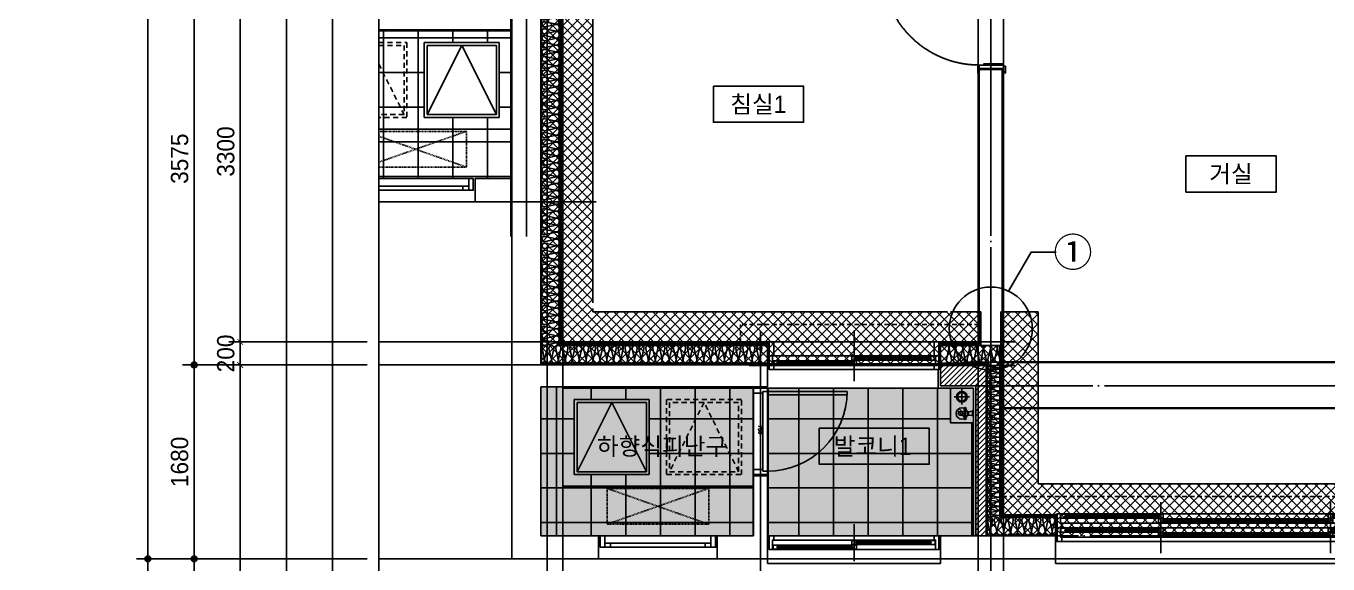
# Model space of a CAD drawing. Header units: millimetres. Extents: x -24416 to 92204, y -190080 to 23760.
# Drawn here: x 53601 to 64886, y -91259 to -86596 of the extents above; entities that cross this region are included whole.
import ezdxf
from ezdxf.enums import TextEntityAlignment as Align
from ezdxf.xclip import XClip

# ---------------------------------------------------------------- set-up
doc = ezdxf.new("R2010")
doc.units = ezdxf.units.MM
doc.header["$LTSCALE"] = 50
doc.header["$XCLIPFRAME"] = 0
for name, pattern in [('AUDIT_D_220706163347-0', [0]), ('CEN', [62, 60, -1, 0, -1]), ('H', [1.3, 0.8, -0.5]), ('HD', [2.5, 1.5, -1]), ('HID', [2.5, 1.5, -1]), ('HIDDEN', [2, 1, -1]), ('평면도(기준)$0$CENTER2', [16.25, 15, -0.5, 0.25, -0.5])]:
    doc.linetypes.add(name, pattern=pattern)
doc.layers.get('defpoints').update_dxf_attribs({"color": 139})
for name, color, linetype in [('A-ELE8', 8, 'Continuous'), ('A_HAT', 8, 'Continuous'), ('AA-XXXX-DIMS', 7, 'Continuous'), ('AA-단열-바닥-욕실', 30, 'Continuous'), ('ARDM', 7, 'Continuous'), ('CEN_CON', 1, 'CEN'), ('CEN_WALL', 12, 'CEN'), ('CONC', 2, 'Continuous'), ('dan1', 7, 'HID'), ('DIM', 7, 'AUDIT_D_220706163347-0'), ('DOOR', 4, 'Continuous'), ('ELE3_CON', 7, 'Continuous'), ('ELE4', 4, 'Continuous'), ('ETC', 6, 'Continuous'), ('FIN', 6, 'Continuous'), ('HAT', 9, 'Continuous'), ('INS', 252, 'Continuous'), ('SINA-F-FRAME', 4, 'Continuous'), ('TEXT', 3, 'Continuous'), ('WAL', 3, 'Continuous'), ('WAL_DRY', 7, 'Continuous'), ('WIN', 4, 'Continuous'), ('X - 단위세대$0$ETC', 6, 'Continuous'), ('바닥타일', 8, 'Continuous'), ('수전', 4, 'Continuous'), ('실명', 3, 'AUDIT_D_220706163347-0'), ('실명박스', 7, 'AUDIT_D_220706163347-0'), ('커튼박스', 6, 'Continuous'), ('평면도(기준)$0$1.EC-F-DOOR', 4, 'Continuous'), ('평면도(기준)$0$1.EC-F-DOOR-F', 4, 'Continuous'), ('확장', 8, 'HIDDEN')]:
    doc.layers.add(name, color=color, linetype=linetype)
for name, color, linetype, plot in [('AA-CEN', 1, 'CEN', False), ('AA-XXXX-MC', 153, 'AUDIT_D_220706163347-0', False), ('Def-PrintX', 147, 'Continuous', False), ('Defpoint', 135, 'Continuous', False), ('MC', 135, 'Continuous', False), ('X - 단위세대$0$0_임시', 134, 'Continuous', False)]:
    doc.layers.add(name, color=color, linetype=linetype, plot=plot)
doc.styles.add('HAUD01', font='Dotum.ttf')
doc.styles.get("Standard").update_dxf_attribs({"font": 'txt', "bigfont": 'whgtxt.shx'})
doc.styles.add('돋움', font='Dotum.ttf')
doc.styles.add('맑은고딕', font='malgun.ttf', dxfattribs={"width": 0.9})
doc.dimstyles.new('DIM-50', dxfattribs={"dimscale": 50, "dimtxt": 3, "dimasz": 1, "dimexe": 2, "dimexo": 2, "dimgap": 1, "dimtad": 1, "dimdec": 0, "dimzin": 0, "dimdsep": 46, "dimtxsty": '맑은고딕', "dimblk1": 'DIMDOT', "dimblk2": 'DIMDOT', "dimsah": 1, "dimcen": 0.09, "dimdle": 2, "dimclrd": 7, "dimclre": 7, "dimclrt": 3, "dimadec": 0, "dimazin": 0, "dimtfac": 1, "dimtdec": 0, "dimtix": 1, "dimtmove": 2, "dimatfit": 3, "dimldrblk": 'DIMDOT', "dimfxl": 1, "dimtolj": 1, "dimtzin": 0, "dimarcsym": 0})
doc.dimstyles.new('MCDIM-50', dxfattribs={"dimscale": 50, "dimtxt": 3, "dimasz": 1, "dimexe": 2, "dimexo": 2, "dimgap": 1, "dimtad": 1, "dimdec": 0, "dimzin": 0, "dimdsep": 46, "dimtxsty": '맑은고딕', "dimblk1": 'ARCHTICK', "dimblk2": 'ARCHTICK', "dimsah": 1, "dimcen": 0.09, "dimdle": 2, "dimclrd": 7, "dimclre": 7, "dimclrt": 3, "dimadec": 0, "dimazin": 0, "dimtfac": 1, "dimtdec": 0, "dimtix": 1, "dimtmove": 2, "dimatfit": 3, "dimldrblk": 'ARCHTICK', "dimfxl": 1, "dimtolj": 1, "dimtzin": 0, "dimarcsym": 0})
pattern_1 = [(0, (0, 0), (0, 300), []), (90, (0, 0), (-300, 2e-14), [])]

# ---------------------------------------------------------------- blocks, each defined once
blk = doc.blocks.new('실외기창_1000')
at = {"layer": 'WIN', "color": 8}
blk.add_line((960, 100), (40, 100), dxfattribs=at)
at = {"layer": 'WIN'}
for p, q in [((960, 36), (40, 36)), ((960, 0), (40, 0)), ((90, 36), (90, 0)), ((910, 36), (910, 0))]:
    blk.add_line(p, q, dxfattribs=at)
for points in [[(40, 100), (0, 100), (0, 0), (40, 0)], [(960, 100), (1000, 100), (1000, 0), (960, 0)]]:
    blk.add_lwpolyline(points, close=True, dxfattribs=at)
blk = doc.blocks.new('A$C24669fbc')
at = {"layer": 'Defpoint'}
blk.add_lwpolyline([(1650, 850), (0, 850), (0, 0), (1650, 0)], close=True, dxfattribs=at)
at = {"layer": 'ETC', "linetype": 'HD', "ltscale": 0.6}
for points in [[(100, 750), (750, 750), (750, 100), (100, 100)], [(125, 725), (725, 725), (725, 125), (125, 125)]]:
    blk.add_lwpolyline(points, close=True, dxfattribs=at)
blk.add_lwpolyline([(125, 125), (425, 725), (725, 125)], dxfattribs=at)
at = {"layer": 'ETC', "linetype": 'HD', "ltscale": 10}
for points in [[(1550, 750), (900, 750), (900, 100), (1550, 100)], [(1525, 725), (925, 725), (925, 125), (1525, 125)]]:
    blk.add_lwpolyline(points, close=True, dxfattribs=at)
blk.add_lwpolyline([(925, 125), (1225, 725), (1525, 125)], dxfattribs=at)
blk = doc.blocks.new('A$C8273e713')
at = {"layer": 'A-ELE8', "linetype": 'HID', "ltscale": 0.1}
for p, q in [((0, 310), (880, 0)), ((0, 0), (880, 310))]:
    blk.add_line(p, q, dxfattribs=at)
blk.add_lwpolyline([(0, 310), (880, 310), (880, 0), (0, 0)], close=True, dxfattribs=at)
blk = doc.blocks.new('U-121A(확장)1', base_point=(300293, -148733))
at = {"layer": '바닥타일'}
h = blk.add_hatch(dxfattribs=at)
h.set_pattern_fill('_USER', color=256, scale=300, double=1, pattern_type=0)
h.set_pattern_definition(pattern_1)
h.paths.add_polyline_path([(328423, -148003), (327773, -148003), (327773, -147353), (328423, -147353)], flags=16)
h.paths.add_polyline_path([(328533, -148533), (328533, -147243), (326868, -147243), (326868, -148533)])
at = {"layer": 'CEN_CON'}
for p, q in [((328658, -149033), (328658, -138398)), ((314628, -148733), (329263, -148733))]:
    blk.add_line(p, q, dxfattribs=at)
at = {"layer": 'CONC'}
for p, q in [((326748, -147243), (328533, -147243)), ((328533, -148533), (328533, -147243)), ((328213, -148533), (328533, -148533)), ((328213, -148533), (328213, -148733)), ((328213, -148733), (328533, -148733))]:
    blk.add_line(p, q, dxfattribs=at)
at = {"layer": 'ELE3_CON'}
blk.add_line((327183, -148733), (328213, -148733), dxfattribs=at)
at = {"layer": 'MC'}
blk.add_line((328523, -149033), (328523, -138398), dxfattribs=at)
blk.add_blockref('실외기창_1000', (327198, -148633))
at = {"layer": 'A-ELE8', "linetype": 'HID', "ltscale": 0.1}
blk.add_blockref('A$C8273e713', (327258, -148433), dxfattribs=at)
at = {"layer": 'ETC', "linetype": 'HD', "ltscale": 10}
blk.add_blockref('A$C24669fbc', (326873, -148103), dxfattribs=at)
blk = doc.blocks.new('insul1')
blk.add_lwpolyline([(0, 0, 0.480617), (0.146, 0.183), (0.004, 0.817, -1.249969), (0.296, 0.817), (0.154, 0.183, 0.480617), (0.3, 0, 0.480617)], format="xyb")
blk = doc.blocks.new('WIN_1500_단창1')
at = {"layer": 'Defpoint'}
for p, q in [((-15, 240), (-15, 0)), ((1485, 240), (1485, 0))]:
    blk.add_line(p, q, dxfattribs=at)
at = {"layer": 'WIN'}
blk.add_line((735, -100), (735, 340), dxfattribs=at)
at = {"layer": 'WIN', "color": 8}
for p, q in [((40, 240), (1430, 240)), ((40, 120), (1430, 120)), ((73, 117), (715, 117)), ((40, 38), (1430, 38)), ((73, 82), (715, 82)), ((755, 76), (1397, 76)), ((755, 41), (1397, 41)), ((40, 0), (1430, 0))]:
    blk.add_line(p, q, dxfattribs=at)
at = {"layer": 'WIN'}
for points in [[(40, 240), (0, 240), (0, 120), (40, 120), (40, 240)], [(1430, 240), (1470, 240), (1470, 120), (1430, 120), (1430, 240)], [(40, 38), (28, 38), (28, 120), (0, 120), (0, 0), (40, 0), (40, 38)], [(73, 96.5), (73, 82), (33, 82), (33, 117), (73, 117), (73, 102.5)], [(715, 96.5), (715, 82), (755, 82), (755, 117), (715, 117), (715, 102.5)], [(1430, 38), (1442, 38), (1442, 120), (1470, 120), (1470, 0), (1430, 0), (1430, 38)], [(66, 102.5), (66, 96.5), (722, 96.5), (722, 102.5), (66, 102.5)], [(755, 55.5), (755, 41), (715, 41), (715, 76), (755, 76), (755, 61.5)], [(748, 61.5), (748, 55.5), (1404, 55.5), (1404, 61.5), (748, 61.5)], [(1397, 55.5), (1397, 41), (1437, 41), (1437, 76), (1397, 76), (1397, 61.5)]]:
    blk.add_lwpolyline(points, dxfattribs=at)
blk = doc.blocks.new('수전')
at = {"layer": '수전'}
for p, q in [((0, 0), (58, 0, 0)), ((23, -71), (-15, -65)), ((23, -75), (-15, -81)), ((20, -50), (6, -63)), ((6, -63), (6, -68)), ((6, -78), (6, -83)), ((6, -83), (20, -96)), ((29, -7), (9, -7)), ((10, -7), (15, -43)), ((15, -43), (29, -43)), ((15, -117), (15, -91)), ((39, -50), (20, -50)), ((20, -96), (39, -96)), ((49, -7), (29, -7)), ((29, -43), (44, -43)), ((35, -71), (73, -65)), ((35, -75), (73, -81)), ((52, -63), (39, -50)), ((39, -96), (52, -83)), ((44, -43), (49, -7)), ((44, -91), (44, -117)), ((52, -68), (52, -63)), ((52, -83), (52, -78))]:
    blk.add_line(p, q, dxfattribs=at)
blk.add_circle((29, -73), 5.91, dxfattribs=at)
for centre, radius, start, end in [((12, 6), 13.2, 207.1852, 259.412), ((47, 6), 13.2, 280.588, 332.8148), ((-15, -73), 8.37, 90, 270), ((-12, -50), 28.1, 351.511, 14.308), ((71, -50), 28.1, 165.692, 188.489), ((73, -73), 8.37, 270, 90), ((29, -117), 14.7, 180, 0)]:
    blk.add_arc(centre, radius, start, end, dxfattribs=at)
blk = doc.blocks.new('X - 단위세대$0$200207-발코니배수구')
at = {"layer": 'X - 단위세대$0$ETC', "color": 4}
for p, q in [((0, 0), (0, 200)), ((0, 200), (300, 200)), ((300, 0), (300, 200)), ((300, 0), (0, 0))]:
    blk.add_line(p, q, dxfattribs=at)
at = {"layer": 'X - 단위세대$0$ETC', "color": 8}
for p, q in [((38, 73), (107, 142)), ((53, 58), (122, 127))]:
    blk.add_line(p, q, dxfattribs=at)
at = {"layer": 'X - 단위세대$0$ETC', "color": 1}
for p, q in [((224, 166), (224, 34)), ((290, 100), (157, 100))]:
    blk.add_line(p, q, dxfattribs=at)
at = {"layer": 'X - 단위세대$0$ETC', "color": 4}
for centre, radius in [((80, 100), 50), ((224, 100), 46.3)]:
    blk.add_circle(centre, radius, dxfattribs=at)
at = {"layer": 'X - 단위세대$0$ETC', "color": 8}
blk.add_circle((224, 100), 37.5, dxfattribs=at)
blk = doc.blocks.new('WIN_이중창_3300-2')
at = {"layer": 'Defpoint'}
for p, q in [((-15, 240), (-15, 0)), ((3285, 240), (3285, 0))]:
    blk.add_line(p, q, dxfattribs=at)
at = {"layer": 'WIN'}
for p, q in [((900, -100), (900, 340)), ((2370, -100), (2370, 340))]:
    blk.add_line(p, q, dxfattribs=at)
at = {"layer": 'WIN', "color": 8}
for p, q in [((3242, 240), (28, 240)), ((880, 237), (73, 237)), ((3197, 237), (2390, 237)), ((3230, 158), (40, 158)), ((3230, 120), (40, 120)), ((880, 202), (73, 202)), ((880, 117), (73, 117)), ((2350, 196), (920, 196)), ((2350, 161), (920, 161)), ((3197, 202), (2390, 202)), ((3197, 117), (2390, 117)), ((3230, 38), (40, 38)), ((3230, 0), (40, 0)), ((880, 82), (73, 82)), ((2350, 76), (920, 76)), ((2350, 41), (920, 41)), ((3197, 82), (2390, 82))]:
    blk.add_line(p, q, dxfattribs=at)
at = {"layer": 'WIN'}
for points in [[(40, 158), (28, 158), (28, 240), (0, 240), (0, 120), (40, 120), (40, 158)], [(73, 216.5), (73, 202), (33, 202), (33, 237), (73, 237), (73, 222.5)], [(880, 216.5), (880, 202), (920, 202), (920, 237), (880, 237), (880, 222.5)], [(2390, 216.5), (2390, 202), (2350, 202), (2350, 237), (2390, 237), (2390, 222.5)], [(3197, 216.5), (3197, 202), (3237, 202), (3237, 237), (3197, 237), (3197, 222.5)], [(3230, 158), (3242, 158), (3242, 240), (3270, 240), (3270, 120), (3230, 120), (3230, 158)], [(40, 38), (28, 38), (28, 120), (0, 120), (0, 0), (40, 0), (40, 38)], [(73, 96.5), (73, 82), (33, 82), (33, 117), (73, 117), (73, 102.5)], [(887, 222.5), (887, 216.5), (66, 216.5), (66, 222.5), (887, 222.5)], [(920, 175.5), (920, 161), (880, 161), (880, 196), (920, 196), (920, 181.5)], [(880, 96.5), (880, 82), (920, 82), (920, 117), (880, 117), (880, 102.5)], [(2357, 181.5), (2357, 175.5), (913, 175.5), (913, 181.5), (2357, 181.5)], [(2350, 175.5), (2350, 161), (2390, 161), (2390, 196), (2350, 196), (2350, 181.5)], [(2390, 96.5), (2390, 82), (2350, 82), (2350, 117), (2390, 117), (2390, 102.5)], [(3204, 222.5), (3204, 216.5), (2383, 216.5), (2383, 222.5), (3204, 222.5)], [(3197, 96.5), (3197, 82), (3237, 82), (3237, 117), (3197, 117), (3197, 102.5)], [(3230, 38), (3242, 38), (3242, 120), (3270, 120), (3270, 0), (3230, 0), (3230, 38)], [(887, 102.5), (887, 96.5), (66, 96.5), (66, 102.5), (887, 102.5)], [(920, 55.5), (920, 41), (880, 41), (880, 76), (920, 76), (920, 61.5)], [(2357, 61.5), (2357, 55.5), (913, 55.5), (913, 61.5), (2357, 61.5)], [(2350, 55.5), (2350, 41), (2390, 41), (2390, 76), (2350, 76), (2350, 61.5)], [(3204, 102.5), (3204, 96.5), (2383, 96.5), (2383, 102.5), (3204, 102.5)]]:
    blk.add_lwpolyline(points, dxfattribs=at)
blk = doc.blocks.new('WIN_1500_단창2')
at = {"layer": 'Defpoint'}
for p, q in [((-15, 120), (-15, 0)), ((1485, 120), (1485, 0))]:
    blk.add_line(p, q, dxfattribs=at)
at = {"layer": 'WIN', "color": 8}
for p, q in [((1430, 120), (40, 120)), ((1442, 0), (28, 0)), ((1430, 82), (40, 82)), ((715, 79), (73, 79)), ((715, 44), (73, 44)), ((1397, 38), (755, 38)), ((1397, 3), (755, 3))]:
    blk.add_line(p, q, dxfattribs=at)
at = {"layer": 'WIN'}
blk.add_line((735, 220), (735, -100), dxfattribs=at)
for points in [[(40, 82), (28, 82), (28, 0), (0, 0), (0, 120), (40, 120), (40, 82)], [(1430, 82), (1442, 82), (1442, 0), (1470, 0), (1470, 120), (1430, 120), (1430, 82)], [(73, 64), (73, 79), (33, 79), (33, 44), (73, 44), (73, 59)], [(722, 59), (722, 64), (66, 64), (66, 59), (722, 59)], [(715, 64), (715, 79), (755, 79), (755, 44), (715, 44), (715, 59)], [(755, 23), (755, 38), (715, 38), (715, 3), (755, 3), (755, 18)], [(1404, 18), (1404, 23), (748, 23), (748, 18), (1404, 18)], [(1397, 23), (1397, 38), (1437, 38), (1437, 3), (1397, 3), (1397, 18)]]:
    blk.add_lwpolyline(points, dxfattribs=at)
blk = doc.blocks.new('SD_750')
at = {"layer": 'DOOR'}
for p, q in [((720, 120), (30, 120)), ((705, 80), (45, 80)), ((705, 0), (45, 0))]:
    blk.add_line(p, q, dxfattribs=at)
for points in [[(30, 120), (30, 810), (60, 810), (60, 120), (30, 120)], [(0, 120), (0, 0), (45, 0), (45, 80), (30, 80), (30, 120), (0, 120)], [(750, 120), (750, 0), (705, 0), (705, 80), (720, 80), (720, 120), (750, 120)]]:
    blk.add_lwpolyline(points, dxfattribs=at)
blk.add_arc((30, 120), 690, 0, 90, dxfattribs=at)
at = {"layer": 'X - 단위세대$0$0_임시'}
for p, q in [((-10, 120), (-10, 0)), ((760, 120), (760, 0))]:
    blk.add_line(p, q, dxfattribs=at)
at = {"layer": 'Def-PrintX'}
blk.add_text('750', height=30, dxfattribs=at).set_placement((360, 58), align=Align.MIDDLE)
blk = doc.blocks.new('A$C65D858C3')
at = {"layer": '평면도(기준)$0$1.EC-F-DOOR'}
blk.add_lwpolyline([(840, 910), (1, 910), (1, 874), (840, 874), (840, 910)], dxfattribs=at)
at = {"layer": '평면도(기준)$0$1.EC-F-DOOR', "color": 8}
for points in [[(121, 910), (61, 910), (61, 920), (121, 920)], [(121, 874), (61, 874), (61, 864), (121, 864)]]:
    blk.add_lwpolyline(points, close=True, dxfattribs=at)
for points in [[(81, 920), (81, 970), (261, 970), (261, 950), (101, 950), (101, 920)], [(81, 864), (81, 814), (261, 814), (261, 834), (101, 834), (101, 864)]]:
    blk.add_lwpolyline(points, dxfattribs=at)
at = {"layer": '평면도(기준)$0$1.EC-F-DOOR', "color": 1, "linetype": '평면도(기준)$0$CENTER2', "ltscale": 6}
blk.add_arc((841, 911), 841, 182.4982, 269.9824, dxfattribs=at)
at = {"layer": '평면도(기준)$0$1.EC-F-DOOR-F'}
for points in [[(828, 980), (828, 920), (840, 920), (840, 980)], [(1050, 940), (1050, 910), (840, 910), (840, 940)], [(1040, 910), (1040, 900), (880, 900), (880, 910)], [(1050, 920), (1050, 940), (1050, 980), (1068, 980), (1068, 920)], [(828, 60), (828, 0), (840, 0), (840, 60)], [(1050, 40), (1050, 70), (840, 70), (840, 40)], [(1040, 70), (1040, 80), (880, 80), (880, 70)]]:
    blk.add_lwpolyline(points, close=True, dxfattribs=at)
blk.add_lwpolyline([(1068, 0), (1068, 60), (1050, 60), (1050, 10), (1065, 10), (1065, 0), (1068, 0)], dxfattribs=at)
blk = doc.blocks.new('U-121B(확장)1', base_point=(292392, -178478))
at = {"layer": 'A_HAT'}
h = blk.add_hatch(dxfattribs=at)
h.set_pattern_fill('ANSI31', color=256, scale=10, style=0)
h.paths.add_polyline_path([(296412, -176978), (296412, -178278), (296502, -178278), (296502, -176788), (296107, -176788), (296107, -176978)])
at = {"layer": '바닥타일'}
h = blk.add_hatch(dxfattribs=at)
h.set_pattern_fill('_USER', color=256, scale=300, double=1, pattern_type=0)
h.set_pattern_definition(pattern_1)
h.paths.add_polyline_path([(294487, -178278), (292642, -178278), (292642, -176988), (294487, -176988)])
h.paths.add_polyline_path([(293582, -177098), (293582, -177748), (292932, -177748), (292932, -177098)], flags=16)
h = blk.add_hatch(dxfattribs=at)
h.set_pattern_fill('_USER', color=256, scale=300, double=1, pattern_type=0)
h.set_pattern_definition(pattern_1)
h.paths.add_polyline_path([(294607, -176998), (294607, -178278), (296392, -178278), (296392, -177298), (296192, -177298), (296192, -176998)])
at = {"layer": 'CEN_CON'}
for p, q in [((292697, -178778), (292697, -168143)), ((296542, -178778), (296542, -168143)), ((294642, -176798), (292092, -176798)), ((306727, -178478), (292092, -178478))]:
    blk.add_line(p, q, dxfattribs=at)
at = {"layer": 'CEN_WALL'}
for p, q in [((294547, -176508), (294547, -178778)), ((296752, -176803), (294447, -176803)), ((306727, -176978), (296332, -176978))]:
    blk.add_line(p, q, dxfattribs=at)
at = {"layer": 'CONC'}
for p, q in [((292392, -178478), (292392, -169033)), ((292642, -176788), (292642, -169233)), ((296442, -176338), (296442, -174238)), ((296442, -174238), (296642, -174238)), ((296642, -176338), (296642, -174238)), ((296442, -176338), (296455, -176338)), ((296455, -176338), (296455, -176628)), ((296629, -176338), (296629, -176628)), ((296629, -176338), (296642, -176338)), ((296455, -176628), (296629, -176628)), ((294607, -176788), (292642, -176788)), ((294607, -176788), (294607, -176988)), ((292642, -178278), (292642, -176988)), ((294607, -176988), (292642, -176988)), ((294487, -177758), (294487, -178278)), ((294487, -177758), (294607, -177758)), ((294607, -177758), (294607, -178478)), ((293142, -178278), (292642, -178278)), ((293142, -178278), (293142, -178478)), ((294487, -178278), (294172, -178278)), ((294172, -178278), (294172, -178478)), ((297102, -178278), (296107, -178278)), ((296107, -178478), (296107, -178278)), ((297102, -178278), (297102, -178478)), ((293142, -178478), (292392, -178478)), ((294607, -178478), (294172, -178478)), ((297102, -178478), (296107, -178478))]:
    blk.add_line(p, q, dxfattribs=at)
at = {"layer": 'dan1'}
for points in [[(296442, -171098), (294312, -171098), (294312, -169683), (293092, -169683), (293092, -176338), (296442, -176338)], [(296642, -176338), (296952, -176338), (296952, -177828), (306152, -177828), (306152, -174193), (311122, -174193), (311122, -177378)]]:
    blk.add_lwpolyline(points, dxfattribs=at)
at = {"layer": 'DOOR'}
blk.add_line((294487, -177758), (294487, -176988), dxfattribs=at)
at = {"layer": 'ELE3_CON'}
for p, q in [((294172, -178478), (293142, -178478)), ((294607, -178478), (296107, -178478)), ((297102, -178478), (300402, -178478))]:
    blk.add_line(p, q, dxfattribs=at)
at = {"layer": 'ELE4'}
blk.add_line((296087, -176998), (294607, -176998), dxfattribs=at)
at = {"layer": 'FIN'}
for p, q in [((296087, -176998), (296087, -176838)), ((296392, -176998), (296087, -176998)), ((296392, -178278), (296392, -176998))]:
    blk.add_line(p, q, dxfattribs=at)
at = {"layer": 'INS'}
for p, q in [((292647, -176783), (292647, -169238)), ((292802, -176628), (292802, -169393)), ((296442, -176338), (296442, -176628)), ((296642, -176338), (296642, -176628)), ((294622, -176628), (292802, -176628)), ((296442, -176628), (296092, -176628)), ((296442, -176628), (296455, -176628)), ((296622, -178118), (296622, -176628)), ((296642, -176628), (296629, -176628)), ((294622, -176783), (292647, -176783)), ((296512, -176783), (296092, -176783)), ((296512, -178273), (296512, -176783)), ((297117, -178118), (296622, -178118)), ((297117, -178273), (296512, -178273))]:
    blk.add_line(p, q, dxfattribs=at)
at = {"layer": 'MC'}
for p, q in [((292832, -178778), (292832, -168143)), ((296652, -178778), (296652, -168143)), ((296432, -178778), (296432, -173048)), ((296752, -176598), (292092, -176598)), ((306727, -176773), (296332, -176773))]:
    blk.add_line(p, q, dxfattribs=at)
at = {"layer": 'WAL'}
for p, q in [((296502, -176788), (296107, -176788)), ((296107, -176978), (296107, -176788)), ((296502, -178278), (296502, -176788)), ((296412, -176978), (296107, -176978)), ((296412, -178278), (296412, -176978)), ((294507, -177758), (294587, -177758))]:
    blk.add_line(p, q, dxfattribs=at)
at = {"layer": 'WAL', "ltscale": 100}
blk.add_line((296502, -178278), (296412, -178278), dxfattribs=at)
at = {"layer": 'WAL_DRY'}
for p, q in [((292812, -176618), (292812, -169403)), ((292822, -176608), (292822, -169413)), ((294622, -176618), (292812, -176618)), ((294622, -176608), (292822, -176608)), ((296442, -176608), (296092, -176608)), ((296442, -176618), (296092, -176618)), ((296632, -178108), (296632, -176628)), ((296642, -178098), (296642, -176628)), ((297117, -178108), (296632, -178108)), ((297117, -178098), (296642, -178098))]:
    blk.add_line(p, q, dxfattribs=at)
at = {"layer": 'X - 단위세대$0$ETC'}
for points in [[(294607, -178518), (294607, -178478), (296107, -178478), (296107, -178518), (294607, -178518)], [(297102, -178518), (297102, -178478), (300402, -178478), (300402, -178518), (297102, -178518)]]:
    blk.add_lwpolyline(points, dxfattribs=at)
at = {"layer": '커튼박스', "linetype": 'H'}
for p, q in [((296442, -176448), (294372, -176448)), ((294372, -176608), (294372, -176448)), ((296642, -177938), (303782, -177938))]:
    blk.add_line(p, q, dxfattribs=at)
at = {"layer": '확장', "ltscale": 0.5, "const_width": 20, "flags": 128}
for points in [[(296642, -176773), (306602, -176773)], [(296642, -177173), (306602, -177173)]]:
    blk.add_lwpolyline(points, dxfattribs=at)
at = {"ltscale": 100, "rotation": 90.00000000000001}
blk.add_blockref('X - 단위세대$0$200207-발코니배수구', (296392, -177298), dxfattribs=at)
at = {"xscale": -1}
blk.add_blockref('실외기창_1000', (294157, -178378), dxfattribs=at)
at = {"layer": 'A-ELE8', "linetype": 'HID', "ltscale": 0.1, "xscale": -1}
blk.add_blockref('A$C8273e713', (294097, -178178), dxfattribs=at)
at = {"layer": 'DOOR', "rotation": 270}
blk.add_blockref('SD_750', (294487, -176998), dxfattribs=at)
at = {"layer": 'ETC', "linetype": 'HD', "ltscale": 10, "xscale": -1}
blk.add_blockref('A$C24669fbc', (294482, -177848), dxfattribs=at)
at = {"layer": 'INS', "row_count": 1, "row_spacing": 0}
for p, xscale, yscale, zscale, rotation, column_count, column_spacing in [((292802, -176628), 150, 150, 150, 90, 120, 60), ((296622, -176628), 150, 150, 150, 180, 8, 60), ((296622, -178118), 100, 100, 100, 90, 33, 40)]:
    blk.add_blockref('insul1', p, dxfattribs=dict(at, xscale=xscale, yscale=yscale, zscale=zscale, rotation=rotation, column_count=column_count, column_spacing=column_spacing))
at = {"layer": 'INS', "xscale": 150, "yscale": 150, "zscale": 150, "row_count": 1, "row_spacing": 0, "column_spacing": 60}
for p, column_count in [((292652, -176778), 32), ((296512, -178268), 10)]:
    blk.add_blockref('insul1', p, dxfattribs=dict(at, column_count=column_count))
at = {"layer": 'SINA-F-FRAME'}
blk.add_blockref('A$C65D858C3', (295601, -174268), dxfattribs=at)
at = {"layer": 'WIN', "xscale": -1}
for name, p in [('WIN_1500_단창1', (296092, -176838)), ('WIN_이중창_3300-2', (300387, -178328)), ('WIN_1500_단창2', (296092, -178398))]:
    blk.add_blockref(name, p, dxfattribs=at)
at = {"layer": '수전', "xscale": -1, "rotation": 270}
blk.add_blockref('수전', (296392, -177247), dxfattribs=at)
blk = doc.blocks.new('A$C415C5DAF')
at = {"layer": 'AA-XXXX-MC'}
blk.add_line((45452, -107711), (44173, -107711), dxfattribs=at)
at = {"layer": 'CEN_CON'}
for p, q in [((45452, -107911), (44173, -107911)), ((45452, -109591), (44173, -109591))]:
    blk.add_line(p, q, dxfattribs=at)
at = {"layer": '실명박스'}
for points in [[(47074, -105494), (47074, -105807), (47855, -105807), (47855, -105494)], [(51170, -106099), (51170, -106412), (51952, -106412), (51952, -106099)], [(47992, -108459), (47992, -108772), (48945, -108772), (48945, -108459)]]:
    blk.add_lwpolyline(points, close=True, dxfattribs=at)
at = {"layer": '실명', "style": 'HAUD01'}
for s, p in [('침실1', (47463, -105648)), ('거실', (51560, -106253)), ('하향식피난구', (46629, -108614)), ('발코니1', (48454, -108614))]:
    blk.add_text(s, height=150, dxfattribs=at).set_placement(p, align=Align.MIDDLE)
blk = doc.blocks.new('A$C1CAF0AFA')
at = {"layer": 'ETC'}
h = blk.add_hatch(dxfattribs=at)
h.set_pattern_fill('CROSS', color=256, scale=10, angle=45)
h.set_pattern_definition([(45, (110765.9, -23760), (7e-15, 89.80256), [31.75, -95.25]), (135, (110788.35, -23760), (-89.80256, 7e-15), [31.75, -95.25])])
h.paths.add_polyline_path([(60293, -106944), (60293, -105139), (62233, -105139), (62233, -106024), (62683, -106024), (62683, -106944)])
h.paths.add_polyline_path([(60033, -114774), (61813, -114774), (61813, -113494), (60033, -113494)])
h.paths.add_polyline_path([(59903, -114774), (58063, -114774), (58063, -113484), (59903, -113484)])
h.paths.add_polyline_path([(80697, -111574), (82487, -111574), (82487, -110074), (81617, -110074), (81617, -108714), (80697, -108714)])
at = {"layer": 'HAT'}
h = blk.add_hatch(dxfattribs=at)
h.set_pattern_fill('_USER', color=5, scale=60, angle=45, double=1, pattern_type=0)
h.set_pattern_definition([(45, (0, -23760), (-42.426407, 42.426407), []), (135, (0, -23760), (-42.426407, -42.426407), [])])
h.paths.add_polyline_path([(58063, -106179), (58063, -105729), (60183, -105729), (60183, -107144), (62683, -107144), (62683, -105139), (66223, -105139), (66223, -108299), (68073, -108299), (68073, -108149), (69473, -108149), (69473, -108299), (72023, -108299), (72023, -108749), (66283, -108749), (66283, -108426), (66083, -108426), (66083, -108749), (65773, -108749), (65773, -105589), (63133, -105589), (63133, -107594), (62063, -107594), (62063, -107304), (61863, -107304), (61863, -107594), (59733, -107594), (59733, -106179)])
h.paths.add_polyline_path([(72583, -107434), (72583, -107599), (72723, -107599), (72723, -108749), (72273, -108749), (72273, -108049), (72133, -108049), (72133, -106984), (74653, -106984), (74653, -100604), (79108, -100604), (79108, -106064), (78658, -106064), (78658, -101054), (75103, -101054), (75103, -106909), (74773, -106909), (74773, -107109), (75103, -107109), (75103, -107434)])
h.paths.add_polyline_path([(71573, -110689), (76543, -110689), (76543, -113874), (80043, -113874), (80043, -109164), (78658, -109164), (78658, -106264), (79108, -106264), (79108, -108714), (80493, -108714), (80493, -114324), (76093, -114324), (76093, -111139), (72023, -111139), (72023, -114774), (61923, -114774), (61923, -113284), (58063, -113284), (58063, -109739), (58513, -109739), (58513, -112834), (61863, -112834), (61863, -113124), (62063, -113124), (62063, -112834), (62373, -112834), (62373, -114324), (71573, -114324)])
at = {"layer": 'AA-CEN', "color": 4}
blk.add_lwpolyline([(76093, -111139), (72023, -111139), (72023, -114774), (61923, -114774), (61923, -113284), (58063, -113284), (58063, -109739), (58513, -109739), (58513, -112834), (61863, -112834), (61863, -113124), (62063, -113124), (62063, -112834), (62373, -112834), (62373, -114324), (71573, -114324), (71573, -110689), (76543, -110689)], dxfattribs=at)
at = {"layer": 'AA-CEN'}
for points in [[(59903, -114774), (58063, -114774), (58063, -113484), (59903, -113484)], [(60033, -114774), (61813, -114774), (61813, -113494), (60033, -113494)]]:
    blk.add_lwpolyline(points, close=True, dxfattribs=at)
blk = doc.blocks.new('DIMDOT')
at = {"layer": 'AA-XXXX-DIMS'}
for p, q in [((-1.5, 0), (1.5, 0)), ((0, -1.5), (0, 1.5))]:
    blk.add_line(p, q, dxfattribs=at)
for radius in [0.5, 0.25]:
    blk.add_circle((0, 0), radius, dxfattribs=at)
blk = doc.blocks.new('*D351')
at = {"layer": 'defpoints', "color": 0, "transparency": 16777216}
for p in [(7991, -113294), (9591, -113294), (9591, -114974)]:
    blk.add_point(p, dxfattribs=at)
at = {"layer": 'DIM', "color": 7, "lineweight": -2, "transparency": 16777216}
for p, q in [((9491, -113294), (7891, -113294)), ((7991, -114924), (7991, -113344)), ((9491, -114974), (7891, -114974))]:
    blk.add_line(p, q, dxfattribs=at)
at = {"layer": 'DIM', "color": 7, "lineweight": -2, "transparency": 16777216, "xscale": 50, "yscale": 50, "zscale": 50}
for p, rotation in [((7991, -113294), 90), ((7991, -114974), 270)]:
    blk.add_blockref('DIMDOT', p, dxfattribs=dict(at, rotation=rotation))
at = {"layer": 'DIM', "color": 3, "transparency": 16777216, "insert": (7866, -114134), "char_height": 150, "attachment_point": 5, "rotation": 90, "style": 'HAUD01'}
blk.add_mtext('\\A1;1680', dxfattribs=at)
blk = doc.blocks.new('*D352')
at = {"layer": 'defpoints', "color": 0, "transparency": 16777216}
for p in [(7991, -109719), (9591, -109719), (9591, -113294)]:
    blk.add_point(p, dxfattribs=at)
at = {"layer": 'DIM', "color": 7, "lineweight": -2, "transparency": 16777216}
for p, q in [((9491, -109719), (7891, -109719)), ((7991, -113244), (7991, -109769)), ((9491, -113294), (7891, -113294))]:
    blk.add_line(p, q, dxfattribs=at)
at = {"layer": 'DIM', "color": 7, "lineweight": -2, "transparency": 16777216, "xscale": 50, "yscale": 50, "zscale": 50}
for p, rotation in [((7991, -109719), 90), ((7991, -113294), 270)]:
    blk.add_blockref('DIMDOT', p, dxfattribs=dict(at, rotation=rotation))
at = {"layer": 'DIM', "color": 3, "transparency": 16777216, "insert": (7866, -111506), "char_height": 150, "attachment_point": 5, "rotation": 90, "style": 'HAUD01'}
blk.add_mtext('\\A1;3575', dxfattribs=at)
blk = doc.blocks.new('*D358')
at = {"layer": 'defpoints', "color": 0, "transparency": 16777216}
for p in [(7591, -99819), (9591, -99819), (9591, -114974)]:
    blk.add_point(p, dxfattribs=at)
at = {"layer": 'DIM', "color": 7, "lineweight": -2, "transparency": 16777216}
for p, q in [((9491, -99819), (7491, -99819)), ((7591, -114924), (7591, -99869)), ((9491, -114974), (7491, -114974))]:
    blk.add_line(p, q, dxfattribs=at)
at = {"layer": 'DIM', "color": 7, "lineweight": -2, "transparency": 16777216, "xscale": 50, "yscale": 50, "zscale": 50}
for p, rotation in [((7591, -99819), 90), ((7591, -114974), 270)]:
    blk.add_blockref('DIMDOT', p, dxfattribs=dict(at, rotation=rotation))
at = {"layer": 'DIM', "color": 3, "transparency": 16777216, "insert": (7466, -107396), "char_height": 150, "attachment_point": 5, "rotation": 90, "style": 'HAUD01'}
blk.add_mtext('\\A1;15155', dxfattribs=at)
blk = doc.blocks.new('_ArchTick')
at = {"color": 0, "linetype": 'ByBlock', "const_width": 0.15}
blk.add_lwpolyline([(-0.5, -0.5), (0.5, 0.5)], dxfattribs=at)
blk = doc.blocks.new('*D359')
at = {"layer": 'defpoints', "color": 0, "linetype": 'ByBlock', "transparency": 16777216}
for p in [(8391, -113094), (9591, -113094), (9591, -113294)]:
    blk.add_point(p, dxfattribs=at)
at = {"layer": 'DIM', "color": 7, "linetype": 'ByBlock', "lineweight": -2, "transparency": 16777216}
for p, q in [((8391, -113094), (8391, -113044)), ((9491, -113094), (8291, -113094)), ((8391, -113294), (8391, -113094)), ((9491, -113294), (8291, -113294)), ((8391, -113294), (8391, -113344))]:
    blk.add_line(p, q, dxfattribs=at)
at = {"layer": 'DIM', "color": 7, "linetype": 'ByBlock', "lineweight": -2, "transparency": 16777216, "xscale": 50, "yscale": 50, "zscale": 50}
for p, rotation in [((8391, -113094), 270), ((8391, -113294), 90)]:
    blk.add_blockref('_ArchTick', p, dxfattribs=dict(at, rotation=rotation))
at = {"layer": 'DIM', "color": 3, "linetype": 'ByBlock', "transparency": 16777216, "insert": (8266, -113194), "char_height": 150, "attachment_point": 5, "rotation": 90, "style": 'HAUD01'}
blk.add_mtext('\\A1;200', dxfattribs=at)
blk = doc.blocks.new('*D360')
at = {"layer": 'defpoints', "color": 0, "linetype": 'ByBlock', "transparency": 16777216}
for p in [(8391, -109794), (9591, -109794), (9591, -113094)]:
    blk.add_point(p, dxfattribs=at)
at = {"layer": 'DIM', "color": 7, "linetype": 'ByBlock', "lineweight": -2, "transparency": 16777216}
for p, q in [((9491, -109794), (8291, -109794)), ((8391, -113194), (8391, -109694)), ((9491, -113094), (8291, -113094))]:
    blk.add_line(p, q, dxfattribs=at)
at = {"layer": 'DIM', "color": 7, "linetype": 'ByBlock', "lineweight": -2, "transparency": 16777216, "xscale": 50, "yscale": 50, "zscale": 50}
for p, rotation in [((8391, -109794), 90), ((8391, -113094), 270)]:
    blk.add_blockref('_ArchTick', p, dxfattribs=dict(at, rotation=rotation))
at = {"layer": 'DIM', "color": 3, "linetype": 'ByBlock', "transparency": 16777216, "insert": (8266, -111444), "char_height": 150, "attachment_point": 5, "rotation": 90, "style": 'HAUD01'}
blk.add_mtext('\\A1;3300', dxfattribs=at)
blk = doc.blocks.new('A$C45F312F6')
at = {"layer": 'ARDM', "color": 3}
blk.add_lwpolyline([(62118, -112654), (62313, -112315), (62530, -112315)], dxfattribs=at)
blk.add_circle((61963, -112979), 360, dxfattribs=at)
at = {"layer": 'TEXT', "style": '돋움'}
blk.add_text('①', height=250, dxfattribs=at).set_placement((62675, -112442), align=Align.CENTER)
blk = doc.blocks.new('DIM-1108')
at = {"layer": 'DIM'}
for base, p1, p2, picture, middle in [((7590.9, -99818.8), (9590.9, -114973.8), (9590.9, -99818.8), '*D358', (7465.8, -107396.3)), ((7990.9, -109718.8), (9590.9, -113293.8), (9590.9, -109718.8), '*D352', (7865.8, -111506.3)), ((7990.9, -113293.8), (9590.9, -114973.8), (9590.9, -113293.8), '*D351', (7865.8, -114133.8))]:
    dim = blk.add_linear_dim(base=base, p1=p1, p2=p2, angle=90, dimstyle='DIM-50', override={"dimscale": 50, "dimtxsty": 'HAUD01'}, dxfattribs=at)
    dim.commit()
    dim.dimension.update_dxf_attribs({"geometry": picture, "text_midpoint": middle})
at = {"layer": 'DIM', "linetype": 'ByBlock'}
for base, p1, p2, picture, middle in [((8390.9, -109793.8), (9590.9, -113093.8), (9590.9, -109793.8), '*D360', (8265.8, -111443.8)), ((8390.9, -113093.8), (9590.9, -113293.8), (9590.9, -113093.8), '*D359', (8265.8, -113193.8))]:
    dim = blk.add_linear_dim(base=base, p1=p1, p2=p2, angle=90, dimstyle='MCDIM-50', override={"dimtxsty": 'HAUD01'}, dxfattribs=at)
    dim.commit()
    dim.dimension.update_dxf_attribs({"geometry": picture, "text_midpoint": middle})

msp = doc.modelspace()

# ---------------------------------------------------------------- linework, layer by layer
at = {"layer": 'defpoints'}
for points in [[(54658, -72994), (84983, -72994), (84983, -93514), (54658, -93514)], [(55058, -73394), (84583, -73394), (84583, -93114), (55058, -93114)], [(55458, -73794), (84183, -73794), (84183, -92714), (55458, -92714)], [(55858, -74194), (83783, -74194), (83783, -92314), (55858, -92314)], [(56258, -74594), (83383, -74594), (83383, -91914), (56258, -91914)], [(56658, -74994), (82983, -74994), (82983, -91514), (56658, -91514)]]:
    msp.add_lwpolyline(points, close=True, dxfattribs=at)

# ---------------------------------------------------------------- block references
for name, p in [('DIM-1108', (47067, 23760)), ('A$C45F312F6', (0, 23760))]:
    msp.add_blockref(name, p)
ref = msp.add_blockref('U-121B(확장)1', (57813, -91214))
XClip(ref).set_block_clipping_path([(291236.9970359709, -178777.7726251345), (317561.77152699, -162257.7726268454)])
ref = msp.add_blockref('U-121A(확장)1', (29573, -88119))
XClip(ref).set_block_clipping_path([(327378.4650932478, -152128.3113325507), (353703.2395842669, -135608.3113342617)])
at = {"layer": 'AA-단열-바닥-욕실'}
msp.add_blockref('A$C1CAF0AFA', (0, 23760), dxfattribs=at)
at = {"layer": '실명박스'}
msp.add_blockref('A$C415C5DAF', (12485, 18377), dxfattribs=at)

doc.saveas('drawing.dxf')
